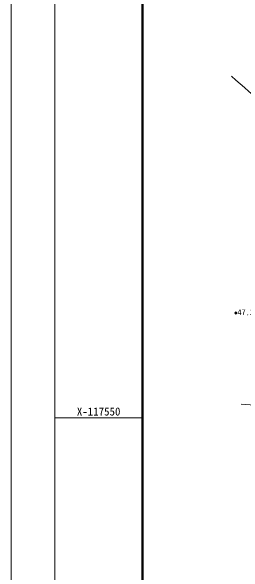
# Model space of a CAD drawing. Units: millimetres, scale not verified. Extents: x -29071210 to -28860960, y -117775216 to -117329466.
# Drawn here: x -29071210 to -29057908, y -117558855 to -117526741 of the extents above; entities that cross this region are included whole.
import ezdxf
from ezdxf.enums import TextEntityAlignment as Align

# ---------------------------------------------------------------- set-up
doc = ezdxf.new("R2010")
doc.units = ezdxf.units.MM
doc.header["$LTSCALE"] = 250
doc.header["$PDMODE"] = 32
doc.header["$PDSIZE"] = 125
for name, color, linetype, lineweight in [('S-SUV', 7, 'Continuous', 13), ('S-SUV-LWCN', 7, 'Continuous', 13), ('S-SUV-SRVR', 3, 'Continuous', 13), ('S-SUV-TTL', 7, 'Continuous', 15)]:
    doc.layers.add(name, color=color, linetype=linetype, lineweight=lineweight)
doc.styles.add('ＭＳ ゴシック', font='')
doc.styles.get('ＭＳ ゴシック').set_extended_font_data('MS Gothic')

# ---------------------------------------------------------------- blocks, each defined once
blk = doc.blocks.new('ﾌﾟﾛｯﾄﾏｰｸ-03_1')
at = {"color": 3, "linetype": 'Continuous', "lineweight": 25}
blk.add_circle((0, 0), 0.5, dxfattribs=at)
at = {"color": 3}
blk.add_point((0, 0), dxfattribs=at)

msp = doc.modelspace()

# ---------------------------------------------------------------- linework, layer by layer
at = {"layer": 'S-SUV'}
msp.add_lwpolyline([(-29058051, -117549220), (-29055229, -117549424), (-29052043.2, -117547433.4)], dxfattribs=at)
at = {"layer": 'S-SUV-LWCN'}
msp.add_open_spline([(-29058616, -117530458.7), (-29057277.8, -117531610.8), (-29055927.4, -117532761.6), (-29054734.3, -117534063.3), (-29054338.5, -117534495.3), (-29053942.1, -117534942), (-29053664.5, -117535458), (-29053039.6, -117536619), (-29052581.1, -117537894.4), (-29052371.4, -117539196.2), (-29052026.3, -117541337.8), (-29052430, -117543534.3), (-29052459.4, -117545703.3)], degree=3, knots=[0, 0, 0, 0, 1, 1, 1, 2, 2, 2, 3, 3, 3, 4, 4, 4, 4], dxfattribs=at)
at = {"layer": 'S-SUV-TTL'}
msp.add_line((-29063709.7, -117550000), (-29068709.7, -117550000), dxfattribs=at)
for points in [[(-29071209.7, -117775215.9), (-28860959.7, -117775215.9), (-28860959.7, -117329465.9), (-29071209.7, -117329465.9)], [(-29068709.7, -117772715.9), (-28863459.7, -117772715.9), (-28863459.7, -117331965.9), (-29068709.7, -117331965.9)]]:
    msp.add_lwpolyline(points, close=True, dxfattribs=at)
at = {"layer": 'S-SUV-TTL', "color": 2, "lineweight": 50}
msp.add_lwpolyline([(-29063709.7, -117767715.9), (-28868459.7, -117767715.9), (-28868459.7, -117336965.9), (-29063709.7, -117336965.9)], close=True, dxfattribs=at)

# ---------------------------------------------------------------- block references
at = {"layer": 'S-SUV-SRVR', "xscale": 75, "yscale": 75}
msp.add_blockref('ﾌﾟﾛｯﾄﾏｰｸ-03_1', (-29058363.3, -117544001.5), dxfattribs=at)

# ---------------------------------------------------------------- texts
at = {"layer": 'S-SUV-SRVR', "style": 'ＭＳ ゴシック'}
msp.add_text('47.33', height=329.9, dxfattribs=at).set_placement((-29058272.4, -117544221.6), align=Align.BOTTOM_LEFT)
at = {"layer": 'S-SUV-TTL', "style": 'ＭＳ ゴシック'}
msp.add_text('X-117550', height=458.2, dxfattribs=at).set_placement((-29066209.7, -117550000), align=Align.BOTTOM_CENTER)

doc.saveas('drawing.dxf')
